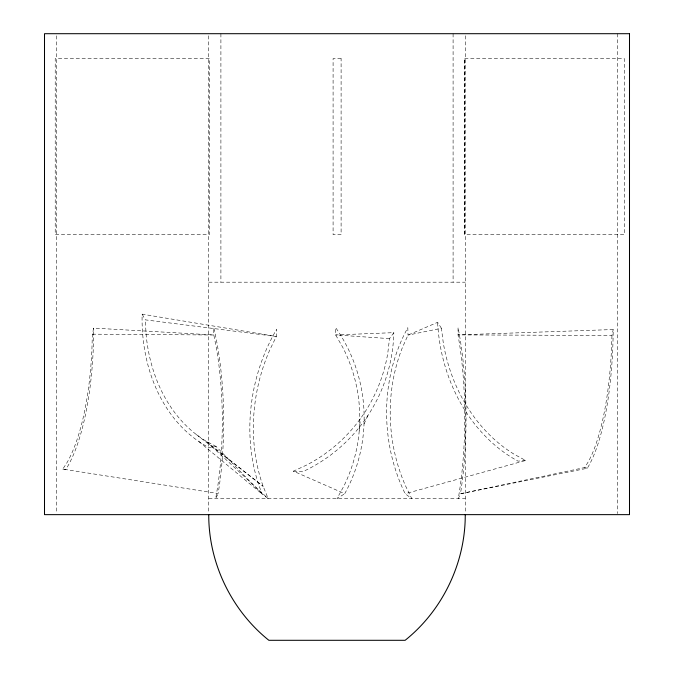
<?xml version="1.0" encoding="UTF-8"?>
<svg xmlns="http://www.w3.org/2000/svg" width="674" height="674" viewBox="0 0 674 674"><rect width="100%" height="100%" fill="white"/><g stroke="black" fill="none" stroke-linecap="round" stroke-linejoin="round"><path stroke-width="0.51" stroke-dasharray="3.37 2.53" d="M92.355 334.178L213.835 334.986L93.686 328.103L92.355 334.178L91.95 348.669A154.582 49.632 89.9 0 1 66.987 462.659L62.808 469.104L218.14 493.52A157.531 50.23 89.9 0 0 213.751 327.615L213.835 334.986L216.261 347.439A154.582 49.674 90 0 1 217.837 485.676L215.697 498.608L218.14 493.52M611.967 335.492L611.461 349.941A154.582 43.465 -90 0 1 588.444 461.513L584.72 467.554L460.477 493.756L458.303 498.608L460.283 485.887A154.582 43.414 90 0 0 460.064 347.573L458.05 334.894L458.042 327.522A157.531 44.627 90 0 1 460.477 493.756L587.29 468.253A157.531 44.61 89.9 0 0 613.197 329.544L458.05 334.894L611.967 335.492L613.197 329.544M359.225 430.905L360.438 418.638M389.496 338.626L335.66 334.936L393.818 332.653L389.496 338.626L387.794 353.075A154.582 154.54 -3.8 0 1 306.628 465.043L293.426 471.16L344.734 493.713A157.531 157.489 2 0 0 335.601 327.564L335.66 334.936L342.872 347.573A154.582 154.54 -4.8 0 1 344.001 485.853L337 498.608L344.734 493.713M364.036 423.938L368.071 415.268M441.419 328.272L437.62 322.315L407.989 335.113L402.336 347.75A154.582 129.138 84.6 0 0 405.529 485.878L411.763 498.608L405.15 493.739A157.531 131.379 84.6 0 1 407.821 327.749L407.989 335.113L441.419 328.272L443.265 342.712A154.582 129.122 84.7 0 0 514.422 454.402L525.653 460.485L405.15 493.739M198.855 441.537L262.237 494.135L216.202 446.525L208.906 447.603A157.522 124.092 -77.4 0 1 142.13 314.151L276.34 336.495L276.711 329.19A157.531 124.109 -77.4 0 0 262.237 494.135L268.185 498.608L263.155 486.308A154.582 121.547 -77.5 0 1 270.047 349.351L276.34 336.495L145.323 319.855L142.13 314.151M525.653 460.485L518.036 461.151A157.531 131.388 84.6 0 1 437.62 322.315M464.715 58.604L624.326 58.604L624.326 234.712L464.715 234.712L464.715 58.604L464.731 234.712M208.746 282.187L465.254 282.187M208.746 498.608L465.254 498.608M293.426 471.16L302.55 471.808A157.522 157.489 1.7 0 0 393.818 332.653M62.808 469.104L65.749 469.525A157.522 50.247 90 0 0 93.686 328.103M584.72 467.554L587.29 468.253M216.202 446.525L205.941 441.099A154.582 121.598 -77.6 0 1 146.064 334.085L145.323 319.855M196.37 434.561L263.155 486.308L205.941 441.099L268.185 498.608M617.426 33.7L617.426 513.588M465.254 35.773L465.254 512.636M453.096 33.7L453.096 282.187M220.904 33.7L220.904 282.187M208.746 35.773L208.746 512.636M56.574 35.806L56.574 513.588M209.285 58.604L55.217 58.604L55.217 234.712L209.285 234.712L209.269 58.604M341.103 58.604L333.091 58.604L333.091 234.712L341.103 234.712L341.103 58.604"/><path stroke-width="1.01" d="M465.254 514.641C465.422 562.773 442.717 610.231 405.133 640.3L268.867 640.3C231.283 610.231 208.578 562.773 208.746 514.641M629.499 33.7L44.501 33.7L44.501 514.641L629.499 514.641L629.499 33.7"/></g></svg>
